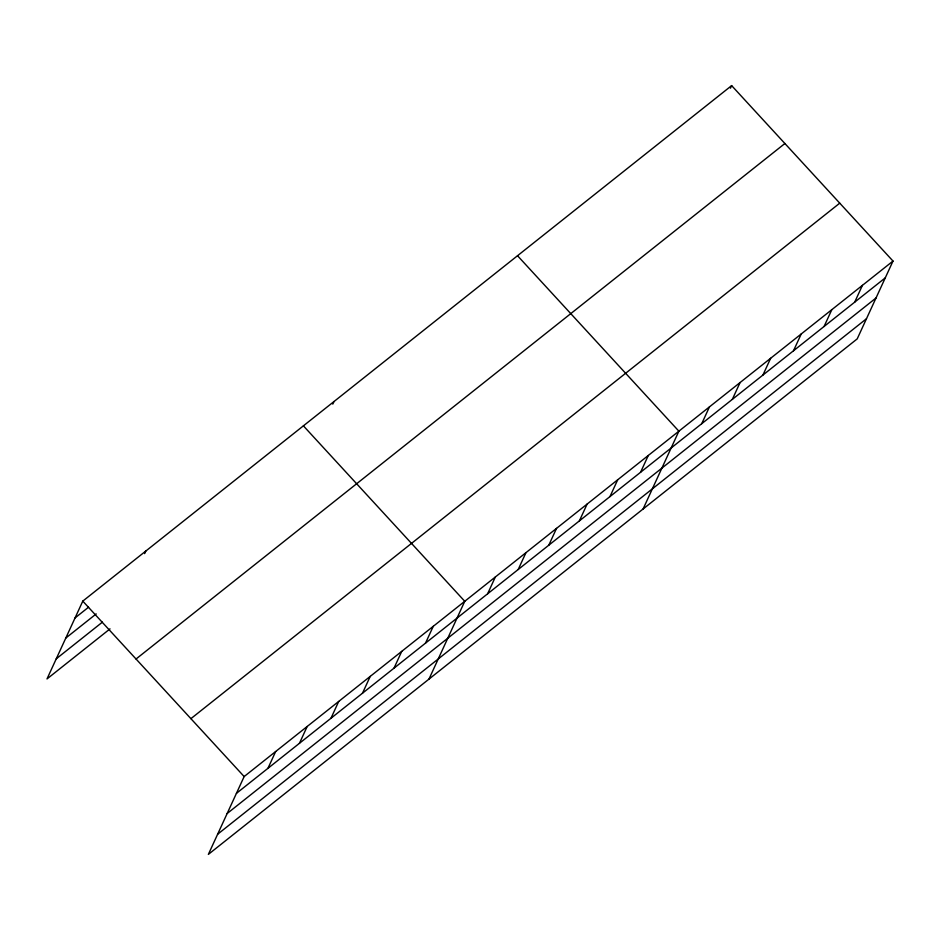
<?xml version="1.0" encoding="UTF-8"?>
<svg xmlns="http://www.w3.org/2000/svg" width="940" height="940" viewBox="0 0 940 940"><rect width="100%" height="100%" fill="white"/><g stroke="black" fill="none" stroke-linecap="round" stroke-linejoin="round"><path stroke-width="1.41" d="M893 261.062L244.153 776.558L208.363 854.389L857.209 338.882L893 261.062L731.637 85.611L82.79 601.118L47 678.939L110.027 628.86M144.631 553.625L145.829 551.04M332.795 404.13L333.994 401.545M267.935 768.332L275.667 751.53M299.449 743.293L307.18 726.491M330.974 718.254L338.706 701.452M362.488 693.215L370.219 676.412M394.001 668.175L401.733 651.373M425.514 643.136L433.246 626.334M428.969 679.115L464.76 601.295L303.397 425.844M487.613 593.798L495.345 576.995M730.451 88.196L731.637 85.611M518.21 569.499L525.942 552.685M548.796 545.188L556.527 528.386M579.381 520.889L587.112 504.087M609.978 496.59L617.709 479.776M640.563 472.291L648.295 455.477M643.089 508.998L678.88 431.178L517.517 255.727M701.734 423.681L709.465 406.879M732.331 399.382L740.062 382.568M762.916 375.084L770.647 358.269M793.501 350.773L801.232 333.97M824.086 326.474L831.818 309.66M854.683 302.175L862.415 285.361M75.059 617.921L88.572 607.193M65.8 638.06L96.197 613.914M56.259 658.811L102.413 622.139M136.042 659.011L784.888 143.514M190.902 718.665L839.749 203.158M236.422 793.372L885.269 277.864M227.163 813.511L876.01 298.004M217.622 834.25L866.468 318.742M82.79 601.118L244.153 776.558"/></g></svg>
